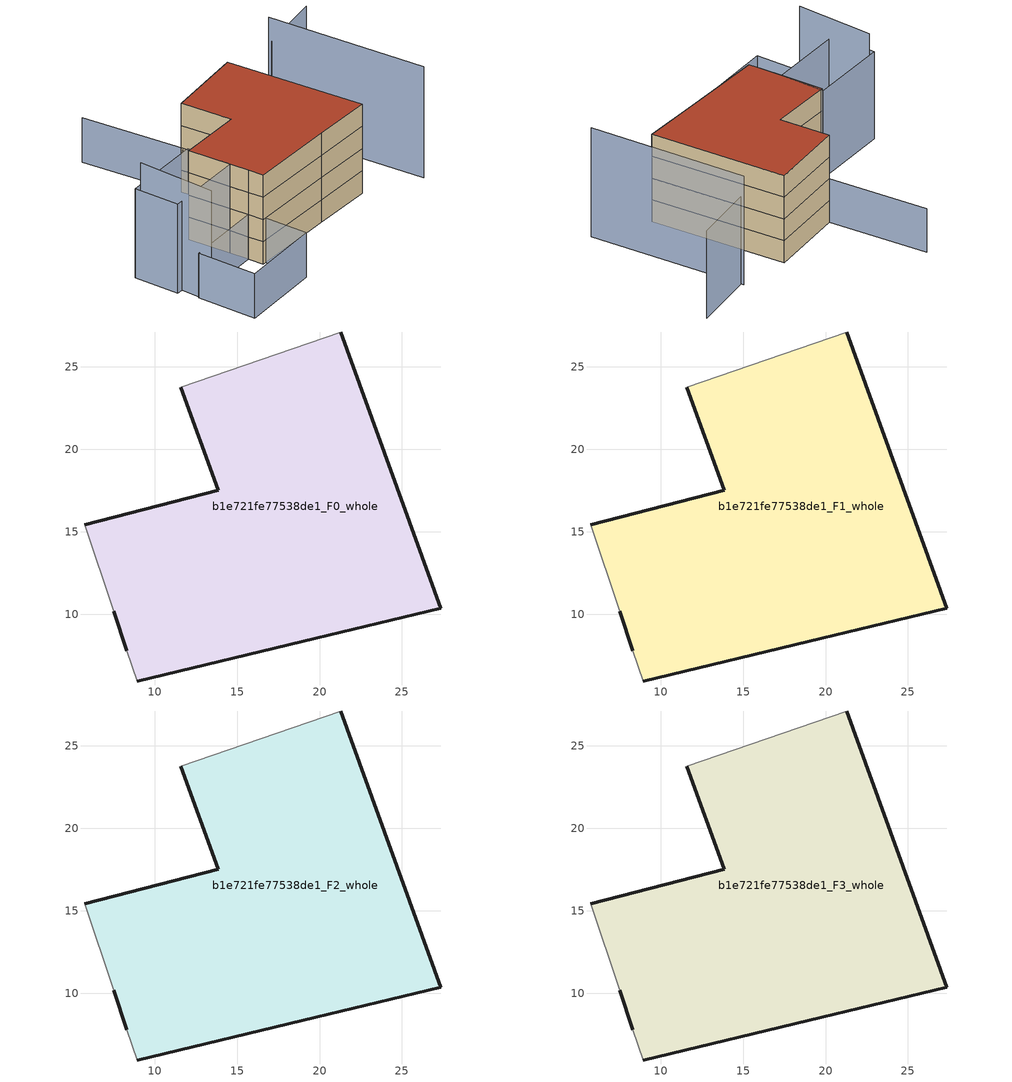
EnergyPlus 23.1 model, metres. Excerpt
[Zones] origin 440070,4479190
b1e721fe77538de1_F0_whole
 floor ground (EU_floor_Construction): 21.29,27.12 27.36,10.37 19.77,8.56 8.94,5.96 8.32,7.78 7.52,10.17 5.76,15.44 13.85,17.51 11.6,23.75 z0
 wall outside (EU_wall_Construction): 8.94,5.96 19.77,8.56 27.36,10.37 21.29,27.12 / 11.6,23.75 13.85,17.51 5.76,15.44 / 7.52,10.17 8.32,7.78 z0:3
 wall adiabatic (EU_wall_Construction): 21.29,27.12 11.6,23.75 / 5.76,15.44 7.52,10.17 / 8.32,7.78 8.94,5.96 z0:3
b1e721fe77538de1_F1_whole
 floor to b1e721fe77538de1_F0_whole (EU_floor_Construction): 21.29,27.12 27.36,10.37 19.77,8.56 8.94,5.96 8.32,7.78 7.52,10.17 5.76,15.44 13.85,17.51 11.6,23.75 z3
 wall outside (EU_wall_Construction): 8.94,5.96 19.77,8.56 27.36,10.37 21.29,27.12 / 11.6,23.75 13.85,17.51 5.76,15.44 / 7.52,10.17 8.32,7.78 z3:6
 wall adiabatic (EU_wall_Construction): 21.29,27.12 11.6,23.75 / 5.76,15.44 7.52,10.17 / 8.32,7.78 8.94,5.96 z3:6
b1e721fe77538de1_F2_whole
 floor to b1e721fe77538de1_F1_whole (EU_floor_Construction): 21.29,27.12 27.36,10.37 19.77,8.56 8.94,5.96 8.32,7.78 7.52,10.17 5.76,15.44 13.85,17.51 11.6,23.75 z6
 wall outside (EU_wall_Construction): 8.94,5.96 19.77,8.56 27.36,10.37 21.29,27.12 / 11.6,23.75 13.85,17.51 5.76,15.44 / 7.52,10.17 8.32,7.78 z6:9
 wall adiabatic (EU_wall_Construction): 21.29,27.12 11.6,23.75 / 5.76,15.44 7.52,10.17 / 8.32,7.78 8.94,5.96 z6:9
b1e721fe77538de1_F3_whole
 floor to b1e721fe77538de1_F2_whole (EU_floor_Construction): 21.29,27.12 27.36,10.37 19.77,8.56 8.94,5.96 8.32,7.78 7.52,10.17 5.76,15.44 13.85,17.51 11.6,23.75 z9
 wall outside (EU_wall_Construction): 8.94,5.96 19.77,8.56 27.36,10.37 21.29,27.12 / 11.6,23.75 13.85,17.51 5.76,15.44 / 7.52,10.17 8.32,7.78 z9:12
 wall adiabatic (EU_wall_Construction): 21.29,27.12 11.6,23.75 / 5.76,15.44 7.52,10.17 / 8.32,7.78 8.94,5.96 z9:12
 roof outside (EU_roof_Construction): 27.36,10.37 21.29,27.12 11.6,23.75 13.85,17.51 5.76,15.44 7.52,10.17 8.32,7.78 8.94,5.96 19.77,8.56 z12
shading: 21.29,27.12 11.67,23.56 / 11.67,23.56 7.07,35.98 / 10.91,0.63 0.78,-2.27 / 0.78,-2.27 -1.34,5.12 / -1.34,5.12 8.79,8.02 / 8.79,8.02 10.91,0.63 z0:6; -3.12,13.34 -0.78,3.55 / 34.86,8.37 28.02,27.83 z0:15; 35.93,30.61 28.16,27.46 / 7.52,10.17 -2.57,7.41 / -2.57,7.41 -4.12,13.1 / -4.12,13.1 5.96,15.86 / 5.96,15.86 7.52,10.17 z0:12
[Building]
EU S2 Campaign: North Axis=0; Terrain=City; Solar Distribution=FullExterior
[Site:Location]
Madrid: Latitude=40.5; Longitude=-3.5; Time Zone=1; Elevation=609
[SizingPeriod:WeatherFileDays]
AnnualSizingPeriod: Begin Month=1; Begin Day of Month=1; End Month=12; End Day of Month=31; Day of Week for Start Day=Monday; Use Weather File Daylight Saving Period=No; Use Weather File Rain and Snow Indicators=No
[MATERIAL]
EU_InternalMass_Material: Roughness=MediumRough; Thickness=0.1; Conductivity=1; Density=1800; Specific Heat=900; Thermal Absorptance=0.9; Solar Absorptance=0.7; Visible Absorptance=0.7
[MATERIAL:NOMASS] Roughness=MediumRough; Thermal Absorptance=0.9; Solar Absorptance=0.7; Visible Absorptance=0.7
Name | Thermal Resistance
EU_wall_NoMass | 0.609216
EU_roof_NoMass | 0.513268
EU_floor_NoMass | 0.568163
[CONSTRUCTION]
EU_wall_Construction: EU_wall_NoMass
EU_roof_Construction: EU_roof_NoMass
EU_floor_Construction: EU_floor_NoMass
EU_InternalMass_Construction: EU_InternalMass_Material
[ZONE] Type=1; Multiplier=1; Ceiling Height=autocalculate; Floor Area=autocalculate; Part of Total Floor Area=Yes
Name | Volume
b1e721fe77538de1_F0_whole | 788.097
b1e721fe77538de1_F1_whole; b1e721fe77538de1_F2_whole; b1e721fe77538de1_F3_whole | 788.098
[INTERNALMASS] Construction=EU_InternalMass_Construction; Surface Area=262.699
Name | Zone or ZoneList
b1e721fe77538de1_F0_whole_EU_InternalMass | b1e721fe77538de1_F0_whole
b1e721fe77538de1_F1_whole_EU_InternalMass | b1e721fe77538de1_F1_whole
b1e721fe77538de1_F2_whole_EU_InternalMass | b1e721fe77538de1_F2_whole
b1e721fe77538de1_F3_whole_EU_InternalMass | b1e721fe77538de1_F3_whole
[OTHEREQUIPMENT] Fuel Type=Electricity; Design Level Calculation Method=Watts/Area; Power per Zone Floor Area=1; Fraction Latent=0; Fraction Radiant=0; Fraction Lost=0; Carbon Dioxide Generation Rate=0; EndUse Subcategory=EU_Step8_InternalGains
Name | Zone or ZoneList or Space or SpaceList | Schedule
EU_Step8_InternalGain_b1e721fe77538de1_F0_whole_f000 | b1e721fe77538de1_F0_whole | EU_Step8_GainSchedule_b1e721fe77538de1_F0_whole_f000
EU_Step8_InternalGain_b1e721fe77538de1_F1_whole_f000 | b1e721fe77538de1_F1_whole | EU_Step8_GainSchedule_b1e721fe77538de1_F1_whole_f000
EU_Step8_InternalGain_b1e721fe77538de1_F2_whole_f000 | b1e721fe77538de1_F2_whole | EU_Step8_GainSchedule_b1e721fe77538de1_F2_whole_f000
EU_Step8_InternalGain_b1e721fe77538de1_F3_whole_f000 | b1e721fe77538de1_F3_whole | EU_Step8_GainSchedule_b1e721fe77538de1_F3_whole_f000
[ZONEVENTILATION:DESIGNFLOWRATE] Schedule=EU_AlwaysOn; Design Flow Rate Calculation Method=AirChanges/Hour; Air Changes per Hour=0.752966; Ventilation Type=Natural; Fan Pressure Rise=0; Fan Total Efficiency=1; Constant Term Coefficient=1; Temperature Term Coefficient=0; Velocity Term Coefficient=0; Velocity Squared Term Coefficient=0; Minimum Indoor Temperature=-100; Maximum Indoor Temperature=100; Delta Temperature=-100; Minimum Outdoor Temperature=-100; Maximum Outdoor Temperature=100; Maximum Wind Speed=40
Name | Zone or ZoneList or Space or SpaceList
EU_ConstantAir_b1e721fe77538de1_F0_whole | b1e721fe77538de1_F0_whole
EU_ConstantAir_b1e721fe77538de1_F1_whole | b1e721fe77538de1_F1_whole
EU_ConstantAir_b1e721fe77538de1_F2_whole | b1e721fe77538de1_F2_whole
EU_ConstantAir_b1e721fe77538de1_F3_whole | b1e721fe77538de1_F3_whole
[HVACTEMPLATE:THERMOSTAT] Constant Heating Setpoint=20; Constant Cooling Setpoint=50
EU_HeatOnly_b1e721fe77538de1_F0_whole; EU_HeatOnly_b1e721fe77538de1_F1_whole; EU_HeatOnly_b1e721fe77538de1_F2_whole; EU_HeatOnly_b1e721fe77538de1_F3_whole
[HVACTEMPLATE:ZONE:IDEALLOADSAIRSYSTEM] System Availability Schedule=EU_AlwaysOn; Maximum Heating Supply Air Temperature=50; Minimum Cooling Supply Air Temperature=13; Maximum Heating Supply Air Humidity Ratio=0.0156; Minimum Cooling Supply Air Humidity Ratio=0.0077; Heating Limit=NoLimit; Cooling Limit=NoLimit; Heating Availability Schedule=EU_AlwaysOn; Cooling Availability Schedule=EU_CoolingOff; Dehumidification Control Type=ConstantSensibleHeatRatio; Cooling Sensible Heat Ratio=0.7; Dehumidification Setpoint=60; Humidification Control Type=None; Humidification Setpoint=30; Outdoor Air Method=None; Outdoor Air Flow Rate per Person=0.00944; Outdoor Air Flow Rate per Zone Floor Area=0; Outdoor Air Flow Rate per Zone=0; Demand Controlled Ventilation Type=None; Outdoor Air Economizer Type=NoEconomizer; Heat Recovery Type=None; Sensible Heat Recovery Effectiveness=0.7; Latent Heat Recovery Effectiveness=0.65
Name | Template Thermostat
b1e721fe77538de1_F0_whole | EU_HeatOnly_b1e721fe77538de1_F0_whole
b1e721fe77538de1_F1_whole | EU_HeatOnly_b1e721fe77538de1_F1_whole
b1e721fe77538de1_F2_whole | EU_HeatOnly_b1e721fe77538de1_F2_whole
b1e721fe77538de1_F3_whole | EU_HeatOnly_b1e721fe77538de1_F3_whole
[SIZING:ZONE] Zone Cooling Design Supply Air Temperature Input Method=SupplyAirTemperature; Zone Cooling Design Supply Air Temperature=13; Zone Heating Design Supply Air Temperature Input Method=SupplyAirTemperature; Zone Heating Design Supply Air Temperature=50; Zone Cooling Design Supply Air Humidity Ratio=0.008; Zone Heating Design Supply Air Humidity Ratio=0.008; Cooling Design Air Flow Method=DesignDay; Cooling Design Air Flow Rate=0; Cooling Minimum Air Flow per Zone Floor Area=0.000762; Cooling Minimum Air Flow=0; Cooling Minimum Air Flow Fraction=0.2; Heating Design Air Flow Method=DesignDay; Heating Design Air Flow Rate=0; Heating Maximum Air Flow per Zone Floor Area=0.002032; Heating Maximum Air Flow=0.141576; Heating Maximum Air Flow Fraction=0.3; Account for Dedicated Outdoor Air System=No; Dedicated Outdoor Air System Control Strategy=NeutralSupplyAir; Dedicated Outdoor Air Low Setpoint Temperature for Design=autosize; Dedicated Outdoor Air High Setpoint Temperature for Design=autosize; Zone Load Sizing Method=Sensible Load Only No Latent Load; Zone Latent Cooling Design Supply Air Humidity Ratio Input Method=HumidityRatioDifference; Zone Cooling Design Supply Air Humidity Ratio Difference=0.005; Zone Latent Heating Design Supply Air Humidity Ratio Input Method=HumidityRatioDifference; Zone Humidification Design Supply Air Humidity Ratio Difference=0.005
b1e721fe77538de1_F0_whole; b1e721fe77538de1_F1_whole; b1e721fe77538de1_F2_whole; b1e721fe77538de1_F3_whole
[SCHEDULE:CONSTANT]
Name | Hourly Value
EU_AlwaysOn | 1
EU_CoolingOff | 0
[SCHEDULE:FILE] Column Number=1; Rows to Skip at Top=0; Number of Hours of Data=8760; Column Separator=Comma; Interpolate to Timestep=No; Minutes per Item=60; Adjust Schedule for Daylight Savings=Yes
Name | File
EU_Step8_GainSchedule_b1e721fe77538de1_F0_whole_f000 | ../../schedules/b1e721fe77538de1/b1e721fe77538de1_F0_whole_f000_gain.csv
EU_Step8_GainSchedule_b1e721fe77538de1_F1_whole_f000 | ../../schedules/b1e721fe77538de1/b1e721fe77538de1_F1_whole_f000_gain.csv
EU_Step8_GainSchedule_b1e721fe77538de1_F2_whole_f000 | ../../schedules/b1e721fe77538de1/b1e721fe77538de1_F2_whole_f000_gain.csv
EU_Step8_GainSchedule_b1e721fe77538de1_F3_whole_f000 | ../../schedules/b1e721fe77538de1/b1e721fe77538de1_F3_whole_f000_gain.csv
